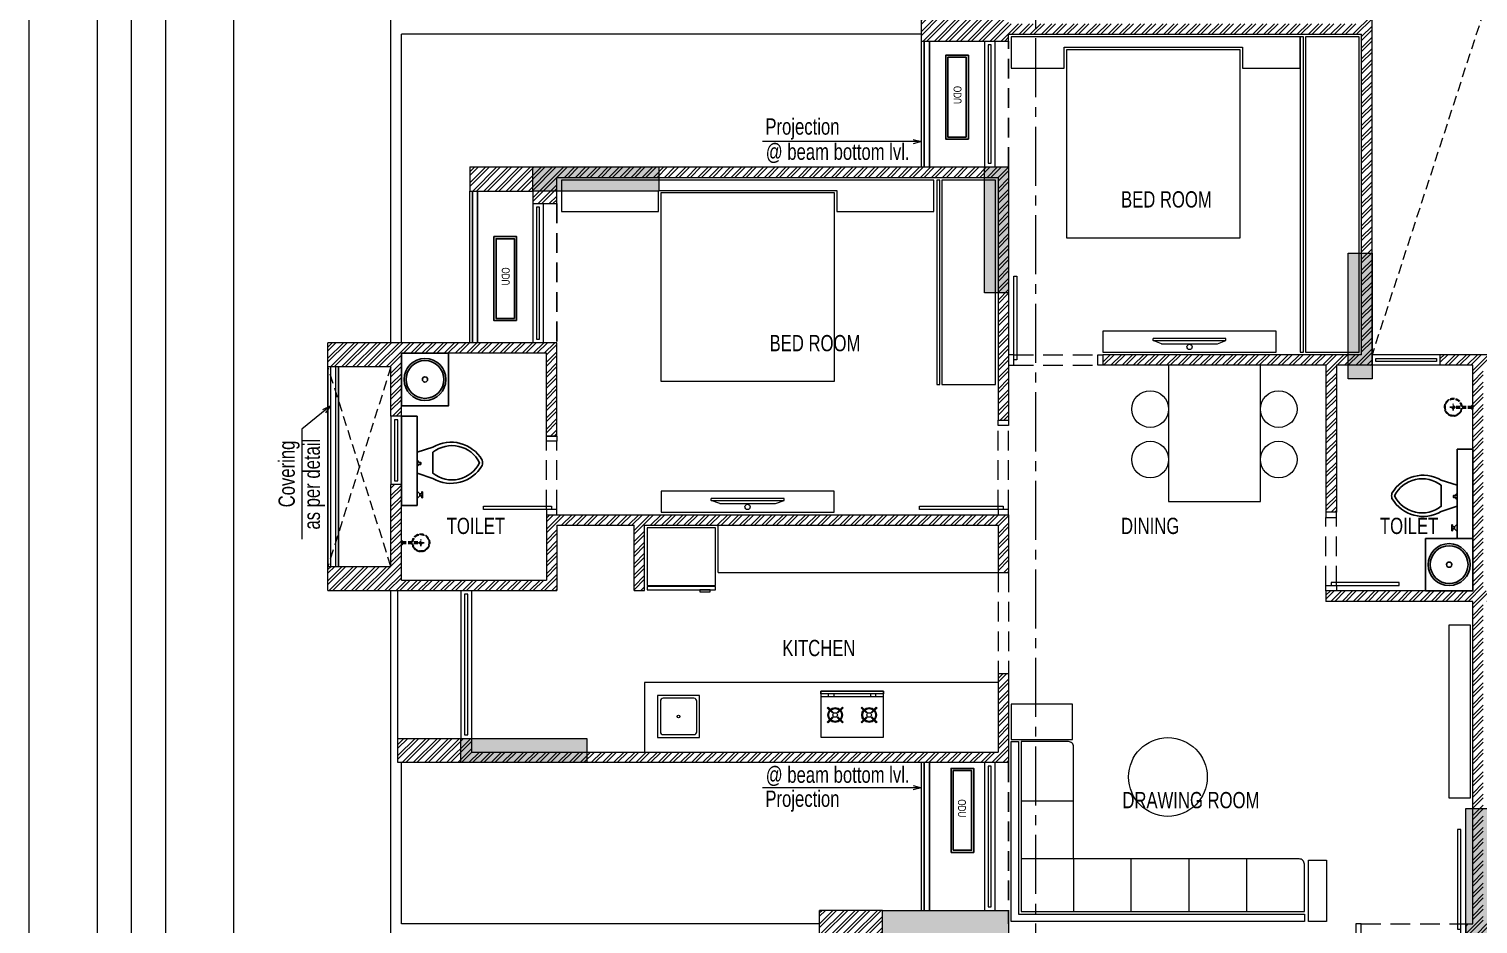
# Model space of a CAD drawing. Header units: inches. Extents: x 822859 to 1009930, y 496782 to 576896.
# Drawn here: x 859836 to 873649, y 525241 to 533772 of the extents above; entities that cross this region are included whole.
import ezdxf
from ezdxf.enums import TextEntityAlignment as Align

# ---------------------------------------------------------------- set-up
doc = ezdxf.new("R2010")
doc.units = ezdxf.units.IN
doc.header["$LTSCALE"] = 750
doc.header["$MEASUREMENT"] = 0
for name, pattern in [('CENTER', [2, 1.25, -0.25, 0.25, -0.25]), ('CENTER2', [1.125, 0.75, -0.125, 0.125, -0.125]), ('HIDDEN', [0.375, 0.25, -0.125]), ('HIDDEN2', [0.1875, 0.125, -0.0625])]:
    doc.linetypes.add(name, pattern=pattern)
for name, color, linetype, lineweight in [('COLUMN', 5, 'Continuous', 13), ('DOOR-MSA', 8, 'Continuous', 13), ('DOTTED LINE-MSA', 8, 'HIDDEN2', 13), ('ELE-01-MSA', 8, 'Continuous', 18), ('ELE-03-MSA', 145, 'Continuous', 18), ('ELE-04-MSA', 139, 'Continuous', 15), ('FURNITURE-MSA', 251, 'Continuous', 5), ('SECTION LINE', 14, 'CENTER', 9), ('TEXT DETAIL-MSA', 8, 'Continuous', 13), ('TEXT ROOM NAME-MSA', 8, 'Continuous', 13), ('WALL HATCH-MSA', 251, 'Continuous', 9), ('WALL-MSA', 11, 'Continuous', 18), ('WINDOW-MSA', 8, 'Continuous', 13)]:
    doc.layers.add(name, color=color, linetype=linetype, lineweight=lineweight)
for name, color, linetype in [('ELE-02-MSA', 8, 'Continuous'), ('P.FIXTURE', 8, 'Continuous'), ('R.C.C HATCH-MSA', 250, 'Continuous')]:
    doc.layers.add(name, color=color, linetype=linetype)
doc.styles.add('125', font='swisscl.ttf', dxfattribs={"height": 125})
doc.styles.add('ARIAL', font='ARIALN.TTF', dxfattribs={"height": 360})
doc.styles.add('Arial Narrow', font='swisscl.ttf', dxfattribs={"height": 150})
doc.styles.add('MtXpl_Swis721_LtCn_B', font='swisscl.ttf')
doc.dimstyles.new('100 K.T', dxfattribs={"dimtxt": 360, "dimasz": 80, "dimexe": 0.18, "dimexo": 0.0625, "dimgap": 1, "dimtad": 1, "dimdec": 0, "dimzin": 0, "dimdsep": 46, "dimtxsty": 'ARIAL', "dimblk": 'DOT', "dimcen": 0.09, "dimse1": 1, "dimse2": 1, "dimclrd": 50, "dimclrt": 256, "dimadec": 0, "dimazin": 0, "dimtfac": 1, "dimtdec": 0, "dimtofl": 0, "dimtmove": 1, "dimatfit": 0, "dimfxl": 1, "dimtolj": 1, "dimtzin": 0, "dimlwd": -1, "dimarcsym": 0})
pattern_1 = [(45, (36976.4, 0), (-53.0330086, 53.0330086), []), (45, (37011.755, 0), (-53.0330086, 53.0330086), [])]

# ---------------------------------------------------------------- blocks, each defined once
blk = doc.blocks.new('A$Ca69f7aba')
at = {"layer": 'WINDOW-MSA', "ltscale": 5000}
for points in [[(-750, 0), (-700, 0), (-700, -100), (-750, -100)], [(0, 0), (-50, 0), (-50, -100), (0, -100)], [(-50, -50), (-50, -700), (-80, -700), (-80, -50)]]:
    blk.add_lwpolyline(points, close=True, dxfattribs=at)
at = {"layer": 'WINDOW-MSA', "linetype": 'HIDDEN'}
blk.add_lwpolyline([(-50, 0), (-700, 0)], dxfattribs=at)
at = {"layer": 'WINDOW-MSA', "linetype": 'HIDDEN', "elevation": 0}
blk.add_lwpolyline([(-50, -100), (-700, -100)], dxfattribs=at)
blk = doc.blocks.new('A$C16cd5f5f')
at = {"layer": 'WINDOW-MSA', "ltscale": 5000}
for points in [[(50, 50), (50, 850), (80, 850), (80, 50)], [(0, 0), (50, 0), (50, 100), (0, 100)], [(900, 0), (850, 0), (850, 100), (900, 100)]]:
    blk.add_lwpolyline(points, close=True, dxfattribs=at)
at = {"layer": 'WINDOW-MSA', "linetype": 'HIDDEN', "elevation": 0}
blk.add_lwpolyline([(50, 100), (850, 100)], dxfattribs=at)
at = {"layer": 'WINDOW-MSA', "linetype": 'HIDDEN'}
blk.add_lwpolyline([(50, 0), (850, 0)], dxfattribs=at)
blk = doc.blocks.new('A$C0454f6c0')
at = {"layer": 'WINDOW-MSA', "ltscale": 5000}
for points in [[(0, 1050), (0, 1000), (-100, 1000), (-100, 1050)], [(0, 0), (0, 50), (-100, 50), (-100, 0)]]:
    blk.add_lwpolyline(points, close=True, dxfattribs=at)
at = {"layer": 'WINDOW-MSA', "linetype": 'HIDDEN'}
for points in [[(-100, 1000), (-100, 50)], [(0, 50), (0, 1000)]]:
    blk.add_lwpolyline(points, dxfattribs=at)
at = {"layer": 'WINDOW-MSA', "ltscale": 5000, "elevation": 0}
blk.add_lwpolyline([(-50, 50), (-1000, 50), (-1000, 80), (-50, 80)], close=True, dxfattribs=at)
blk = doc.blocks.new('A$Cbea8c011')
at = {"layer": 'ELE-02-MSA', "elevation": 0}
for points in [[(400, -108), (-400, -108), (-400, 108), (400, 108)], [(380, -88), (-380, -88), (-380, 88), (380, 88)]]:
    blk.add_lwpolyline(points, close=True, dxfattribs=at)
at = {"layer": 'TEXT DETAIL-MSA', "style": 'Arial Narrow'}
blk.add_text('ODU', height=75, dxfattribs=at).set_placement((-106, -42, 0))
blk = doc.blocks.new('t4tgg34')
for points in [[(375405, -62759), (375391, -62745), (375391, -62738), (375371, -62738), (375371, -62720), (375391, -62720), (375391, -62713), (375405, -62699), (375405, -62635), (375255, -62585, 0.412342), (374785, -62709, 0.132891), (374785, -62761, 0.412336), (375255, -62885), (375405, -62835)], [(375255, -62835, -0.475238), (374809, -62735, -0.475243), (375255, -62635)]]:
    blk.add_lwpolyline(points, format="xyb", close=True)
blk.add_lwpolyline([(375255, -62835), (375255, -62635, 0.475243), (374809, -62735, 0.475238), (375255, -62835, 0.489246)], format="xyb")
blk.add_lwpolyline([(375405, -62635), (375405, -62699), (375391, -62713), (375391, -62720), (375371, -62720), (375371, -62738), (375391, -62738), (375391, -62745), (375405, -62759), (375405, -62699), (375405, -62835)])
blk = doc.blocks.new('9')
at = {"linetype": 'Continuous'}
for p, q in [((709870, -390415), (709870, -390434)), ((709876, -390434), (709870, -390434)), ((709876, -390415), (709876, -390434))]:
    blk.add_line(p, q, dxfattribs=at)
for points in [[(709876, -390396), (709876, -390377), (709870, -390377), (709870, -390396)], [(709895, -390396), (709920, -390370), (709920, -390440), (709895, -390415)]]:
    blk.add_lwpolyline(points, dxfattribs=at)
blk.add_lwpolyline([(709895, -390415), (709870, -390415), (709870, -390396), (709895, -390396)], close=True, dxfattribs=at)
blk = doc.blocks.new('SHOWE')
at = {"linetype": 'HIDDEN', "ltscale": 0.2}
for p, q in [((3964261, -1171718), (3964261, -1171675)), ((3964261, -1171675), (3964263, -1171675)), ((3964261, -1171718), (3964263, -1171718)), ((3964264, -1171676), (3964264, -1171716)), ((3964269, -1171681), (3964269, -1171696)), ((3964269, -1171689), (3964438, -1171689)), ((3964269, -1171712), (3964269, -1171696)), ((3964269, -1171704), (3964438, -1171704)), ((3964479, -1171696), (3964416, -1171696)), ((3964447, -1171665), (3964447, -1171728))]:
    blk.add_line(p, q, dxfattribs=at)
for radius in [12.5, 10.6]:
    blk.add_circle((3964447, -1171696), radius, dxfattribs=at)
for centre, radius, start, end in [((3964447, -1171696), 84.1, 185.2383, 174.7617), ((3964447, -1171696), 81.4, 185.4105, 174.5895), ((3964447, -1171696), 78, 185.6496, 174.3504), ((3964262, -1171676), 1.76, 358.0282, 62.0821), ((3964262, -1171716), 1.76, 297.9179, 1.9718), ((3964260, -1171685), 10.1, 28.3436, 64.2104), ((3964260, -1171707), 10.1, 295.7896, 331.6564)]:
    blk.add_arc(centre, radius, start, end, dxfattribs=at)
blk = doc.blocks.new('BLOCK-G & H TYPICAL COLOUMN')
at = {"layer": 'R.C.C HATCH-MSA'}
h = blk.add_hatch(color=256, dxfattribs=at)
h.dxf.hatch_style = 1
h.paths.add_polyline_path([(172697.62, -104207.75), (172688.57, -104207.75), (172688.57, -104255), (172697.62, -104255)])
h.paths.add_polyline_path([(172327.12, -104207.75), (172336.18, -104207.75), (172336.18, -104255), (172327.12, -104255)])
h.paths.add_polyline_path([(172819.88, -104207.75), (172819.88, -104216.81), (172867.12, -104216.81), (172867.12, -104207.75)])
h.paths.add_polyline_path([(172204.87, -104207.75), (172204.87, -104216.81), (172157.62, -104216.81), (172157.62, -104207.75)])
h.paths.add_polyline_path([(172561.18, -104240.06), (172552.12, -104240.06), (172552.12, -104287.31), (172561.18, -104287.31)])
h.paths.add_polyline_path([(172463.57, -104240.06), (172472.62, -104240.06), (172472.62, -104287.31), (172463.57, -104287.31)])
h.paths.add_polyline_path([(172177.87, -104422.2), (172177.87, -104431.25), (172130.62, -104431.25), (172130.62, -104422.2)])
h.paths.add_polyline_path([(172894.12, -104422.2), (172894.12, -104431.25), (172846.88, -104431.25), (172846.88, -104422.2)])
h.paths.add_polyline_path([(172336.12, -104486.75), (172336.12, -104495.81), (172288.87, -104495.81), (172288.87, -104486.75)])
h.paths.add_polyline_path([(172202.62, -104543.75), (172202.62, -104552.81), (172155.37, -104552.81), (172155.37, -104543.75)])
h.paths.add_polyline_path([(172822.13, -104543.75), (172822.13, -104552.81), (172869.37, -104552.81), (172869.37, -104543.75)])
h.paths.add_polyline_path([(172516.9, -104495.81), (172507.85, -104495.81), (172507.85, -104448.56), (172516.9, -104448.56)])
h.paths.add_polyline_path([(172697.62, -104104.25), (172688.57, -104104.25), (172688.57, -104057.01), (172697.62, -104057.01)])
h.paths.add_polyline_path([(172327.12, -104104.25), (172336.18, -104104.25), (172336.18, -104057.01), (172327.12, -104057.01)])
h.paths.add_polyline_path([(172819.88, -104104.25), (172819.88, -104095.2), (172867.12, -104095.2), (172867.12, -104104.25)])
h.paths.add_polyline_path([(172204.87, -104104.25), (172204.87, -104095.2), (172157.62, -104095.2), (172157.62, -104104.25)])
h.paths.add_polyline_path([(172561.18, -104071.94), (172552.12, -104071.94), (172552.12, -104024.7), (172561.18, -104024.7)])
h.paths.add_polyline_path([(172463.57, -104071.94), (172472.62, -104071.94), (172472.62, -104024.7), (172463.57, -104024.7)])
h.paths.add_polyline_path([(172177.87, -103889.81), (172177.87, -103880.75), (172130.62, -103880.75), (172130.62, -103889.81)])
h.paths.add_polyline_path([(172894.12, -103889.81), (172894.12, -103880.75), (172846.88, -103880.75), (172846.88, -103889.81)])
h.paths.add_polyline_path([(172336.12, -103825.25), (172336.12, -103816.2), (172288.87, -103816.2), (172288.87, -103825.25)])
h.paths.add_polyline_path([(172202.62, -103768.25), (172202.62, -103759.2), (172155.37, -103759.2), (172155.37, -103768.25)])
h.paths.add_polyline_path([(172822.13, -103768.25), (172822.13, -103759.2), (172869.37, -103759.2), (172869.37, -103768.25)])
h.paths.add_polyline_path([(172516.9, -103816.2), (172507.85, -103816.2), (172507.85, -103863.44), (172516.9, -103863.44)])
h.paths.add_polyline_path([(172548.37, -103699.31), (172548.37, -103690.25), (172595.62, -103690.25), (172595.62, -103699.31)])
h.paths.add_polyline_path([(172476.37, -103699.31), (172476.37, -103690.25), (172429.13, -103690.25), (172429.13, -103699.31)])
h.paths.add_polyline_path([(172726.82, -103612.31), (172726.82, -103603.25), (172774.06, -103603.25), (172774.06, -103612.31)])
h.paths.add_polyline_path([(172297.93, -103612.31), (172297.93, -103603.25), (172250.69, -103603.25), (172250.69, -103612.31)])
h.paths.add_polyline_path([(172920.37, -103523.81), (172920.37, -103514.75), (172857.56, -103514.75), (172857.56, -103523.81)])
h.paths.add_polyline_path([(172104.37, -103523.81), (172104.37, -103514.75), (172167.19, -103514.75), (172167.19, -103523.81)])
h.paths.add_polyline_path([(172476.37, -103492.94), (172467.32, -103492.94), (172467.32, -103445.7), (172476.37, -103445.7)])
h.paths.add_polyline_path([(172548.37, -103492.94), (172557.43, -103492.94), (172557.43, -103445.7), (172548.37, -103445.7)])
h.paths.add_polyline_path([(172663.43, -103454.75), (172759.5, -103454.75), (172759.5, -103349.7), (172663.43, -103349.7), (172663.43, -103358.75), (172750.44, -103358.75), (172750.44, -103445.7), (172663.43, -103445.7)])
h.paths.add_polyline_path([(172361.32, -103454.75), (172265.25, -103454.75), (172265.25, -103349.7), (172361.32, -103349.7), (172361.32, -103358.75), (172274.31, -103358.75), (172274.31, -103445.7), (172361.32, -103445.7)])
h.paths.add_polyline_path([(172428.37, -103358.75), (172419.32, -103358.75), (172419.32, -103311.51), (172428.37, -103311.51)])
h.paths.add_polyline_path([(172428.37, -103132.74), (172419.32, -103132.74), (172419.32, -103179.99), (172428.37, -103179.99)])
h.paths.add_polyline_path([(172151.62, -103286.75), (172151.62, -103277.7), (172104.37, -103277.7), (172104.37, -103286.75)])
h.paths.add_polyline_path([(172245.43, -103162.74), (172245.43, -103153.68), (172198.19, -103153.68), (172198.19, -103162.74)])
h.paths.add_polyline_path([(172428.37, -103021.25), (172419.32, -103021.25), (172419.32, -103068.5), (172428.37, -103068.5)])
h.paths.add_polyline_path([(172245.43, -102997.25), (172236.37, -102997.25), (172236.37, -103044.5), (172245.43, -103044.5)])
h.paths.add_polyline_path([(172104.37, -102997.25), (172104.37, -103006.31), (172151.62, -103006.31), (172151.62, -102997.25)])
h.paths.add_polyline_path([(172596.37, -103358.75), (172605.43, -103358.75), (172605.43, -103311.51), (172596.37, -103311.51)])
h.paths.add_polyline_path([(172596.37, -103132.74), (172605.43, -103132.74), (172605.43, -103179.99), (172596.37, -103179.99)])
h.paths.add_polyline_path([(172873.13, -103286.75), (172873.13, -103277.7), (172920.37, -103277.7), (172920.37, -103286.75)])
h.paths.add_polyline_path([(172779.32, -103162.74), (172779.32, -103153.68), (172826.56, -103153.68), (172826.56, -103162.74)])
h.paths.add_polyline_path([(172596.37, -103021.25), (172605.43, -103021.25), (172605.43, -103068.5), (172596.37, -103068.5)])
h.paths.add_polyline_path([(172779.32, -102997.25), (172788.37, -102997.25), (172788.37, -103044.5), (172779.32, -103044.5)])
h.paths.add_polyline_path([(172920.37, -102997.25), (172920.37, -103006.31), (172873.13, -103006.31), (172873.13, -102997.25)])
h.paths.add_polyline_path([(172548.37, -104612.7), (172548.37, -104621.75), (172595.62, -104621.75), (172595.62, -104612.7)])
h.paths.add_polyline_path([(172476.37, -104612.7), (172476.37, -104621.75), (172429.13, -104621.75), (172429.13, -104612.7)])
h.paths.add_polyline_path([(172297.93, -104699.7), (172297.93, -104708.75), (172250.69, -104708.75), (172250.69, -104699.7)])
h.paths.add_polyline_path([(172104.37, -104788.2), (172104.37, -104797.25), (172167.19, -104797.25), (172167.19, -104788.2)])
h.paths.add_polyline_path([(172726.82, -104699.7), (172726.82, -104708.75), (172774.06, -104708.75), (172774.06, -104699.7)])
h.paths.add_polyline_path([(172920.37, -104788.2), (172920.37, -104797.25), (172857.56, -104797.25), (172857.56, -104788.2)])
h.paths.add_polyline_path([(172476.37, -104819.06), (172467.32, -104819.06), (172467.32, -104866.31), (172476.37, -104866.31)])
h.paths.add_polyline_path([(172548.37, -104819.06), (172557.43, -104819.06), (172557.43, -104866.31), (172548.37, -104866.31)])
h.paths.add_polyline_path([(172663.43, -104857.25), (172759.5, -104857.25), (172759.5, -104962.31), (172663.43, -104962.31), (172663.43, -104953.25), (172750.44, -104953.25), (172750.44, -104866.31), (172663.43, -104866.31)])
h.paths.add_polyline_path([(172361.32, -104857.25), (172265.25, -104857.25), (172265.25, -104962.31), (172361.32, -104962.31), (172361.32, -104953.25), (172274.31, -104953.25), (172274.31, -104866.31), (172361.32, -104866.31)])
h.paths.add_polyline_path([(172428.37, -104953.25), (172419.32, -104953.25), (172419.32, -105000.5), (172428.37, -105000.5)])
h.paths.add_polyline_path([(172428.37, -105178.31), (172419.32, -105178.31), (172419.32, -105131.06), (172428.37, -105131.06)])
h.paths.add_polyline_path([(172151.62, -105025.25), (172151.62, -105034.31), (172104.37, -105034.31), (172104.37, -105025.25)])
h.paths.add_polyline_path([(172245.43, -105072.5), (172236.37, -105072.5), (172236.37, -105025.25), (172245.43, -105025.25)])
h.paths.add_polyline_path([(172428.37, -105290.75), (172419.32, -105290.75), (172419.32, -105243.51), (172428.37, -105243.51)])
h.paths.add_polyline_path([(172245.43, -105314.75), (172236.37, -105314.75), (172236.37, -105267.51), (172245.43, -105267.51)])
h.paths.add_polyline_path([(172104.37, -105277.35), (172113.43, -105277.35), (172113.43, -105314.75), (172104.37, -105314.75)])
h.paths.add_polyline_path([(172596.37, -104953.25), (172605.43, -104953.25), (172605.43, -105000.5), (172596.37, -105000.5)])
h.paths.add_polyline_path([(172596.37, -105178.31), (172605.43, -105178.31), (172605.43, -105131.06), (172596.37, -105131.06)])
h.paths.add_polyline_path([(172873.13, -105025.25), (172873.13, -105034.31), (172920.37, -105034.31), (172920.37, -105025.25)])
h.paths.add_polyline_path([(172788.37, -105025.25), (172779.32, -105025.25), (172779.32, -105072.5), (172788.37, -105072.5)])
h.paths.add_polyline_path([(172596.37, -105290.75), (172605.43, -105290.75), (172605.43, -105243.51), (172596.37, -105243.51)])
h.paths.add_polyline_path([(172779.32, -105314.75), (172788.37, -105314.75), (172788.37, -105267.51), (172779.32, -105267.51)])
h.paths.add_polyline_path([(172911.32, -105314.75), (172920.37, -105314.75), (172920.37, -105277.35), (172911.32, -105277.35)])
h.paths.add_polyline_path([(172688.63, -104486.75), (172688.63, -104495.81), (172735.87, -104495.81), (172735.87, -104486.75)])
h.paths.add_polyline_path([(172688.63, -103825.25), (172688.63, -103816.2), (172735.87, -103816.2), (172735.87, -103825.25)])
at = {"layer": 'COLUMN'}
for points in [[(172204.87, -104207.75), (172204.87, -104216.81), (172157.62, -104216.81), (172157.62, -104207.75)], [(172327.12, -104207.75), (172336.18, -104207.75), (172336.18, -104255), (172327.12, -104255)], [(172463.57, -104240.06), (172472.62, -104240.06), (172472.62, -104287.31), (172463.57, -104287.31)], [(172177.87, -104422.2), (172177.87, -104431.25), (172130.62, -104431.25), (172130.62, -104422.2)], [(172516.9, -104495.81), (172507.85, -104495.81), (172507.85, -104448.56), (172516.9, -104448.56)], [(172336.12, -104486.75), (172336.12, -104495.81), (172288.87, -104495.81), (172288.87, -104486.75)]]:
    blk.add_lwpolyline(points, close=True, dxfattribs=at)
blk = doc.blocks.new('_Dot')
at = {"linetype": 'ByBlock', "lineweight": -2}
blk.add_line((-0.5, 0), (-1, 0), dxfattribs=at)
at = {"linetype": 'ByBlock', "const_width": 0.5}
blk.add_lwpolyline([(-0.25, 0, 1), (0.25, 0, 1)], format="xyb", close=True, dxfattribs=at)
blk = doc.blocks.new('G$CA9DB4A96')
at = {"layer": 'FURNITURE-MSA'}
for points in [[(550, 0), (550, 650), (0, 650), (0, 0)], [(560, 0), (590, 0), (590, 650), (560, 650)], [(590, 500), (610, 500), (610, 600), (590, 600)]]:
    blk.add_lwpolyline(points, close=True, dxfattribs=at)
blk = doc.blocks.new('STUV')
at = {"layer": 'FURNITURE-MSA'}
for p, q in [((169, 0, 0), (169, -600, 0)), ((-81, -70), (-75, -63)), ((-31, -120), (-81, -70)), ((-75, -63), (-25, -113)), ((-25, -113), (-31, -120)), ((12, -113), (62, -63)), ((18, -120), (12, -113)), ((68, -70), (18, -120)), ((62, -63), (68, -70)), ((169, -76, 0), (194, -76, 0)), ((194, -126, 0), (169, -126, 0)), ((-81, -207), (-31, -157)), ((-75, -213), (-81, -207)), ((-25, -163), (-75, -213)), ((-31, -157), (-25, -163)), ((12, -163), (18, -157)), ((62, -213), (12, -163)), ((18, -157), (68, -207)), ((68, -207), (62, -213)), ((-81, -393), (-75, -387)), ((-31, -443), (-81, -393)), ((-75, -387), (-25, -437)), ((12, -437), (62, -387)), ((68, -393), (18, -443)), ((62, -387), (68, -393)), ((-81, -530), (-31, -480)), ((-75, -537), (-81, -530)), ((-25, -487), (-75, -537)), ((-25, -437), (-31, -443)), ((-31, -480), (-25, -487)), ((18, -443), (12, -437)), ((12, -487), (18, -480)), ((62, -537), (12, -487)), ((18, -480), (68, -530)), ((68, -530), (62, -537)), ((194, -474, 0), (169, -474, 0)), ((194, -524, 0), (169, -524, 0))]:
    blk.add_line(p, q, dxfattribs=at)
for points in [[(-219, -600), (219, -600), (219, 0), (-219, 0)], [(219, -600), (194, -600), (194, 0), (219, 0)]]:
    blk.add_lwpolyline(points, close=True, dxfattribs=at)
for centre, radius in [((-7, -138), 70.6), ((-7, -138), 61.8), ((-7, -138), 22.1), ((-7, -462), 70.6), ((-7, -462), 61.8), ((-7, -462), 22.1)]:
    blk.add_circle(centre, radius, dxfattribs=at)
blk = doc.blocks.new('G$C1887B0AA')
at = {"layer": 'FURNITURE-MSA'}
blk.add_lwpolyline([(0, 0), (300, 0), (300, 300), (0, 300)], close=True, dxfattribs=at)
blk.add_lwpolyline([(40, 20), (260, 20, 0.414214), (280, 40), (280, 260, 0.414214), (260, 280), (40, 280, 0.414214), (20, 260), (20, 40, 0.414214)], format="xyb", close=True, dxfattribs=at)
blk.add_circle((150, 150), 10, dxfattribs=at)
blk = doc.blocks.new('G$C7997B730')
at = {"layer": 'FURNITURE-MSA'}
for p, q in [((36, 1325, 0), (0, 1325, 0)), ((0, 1325, 0), (0, 0, 0)), ((36, 1325, 0), (0, 1325, 0)), ((93, 1169, 0), (36, 1325, 0)), ((36, 0, 0), (36, 1325, 0)), ((93, 1169, 0), (36, 1325, 0)), ((93, 156, 0), (93, 1169, 0)), ((36, 0, 0), (0, 0, 0)), ((93, 156, 0), (36, 0, 0))]:
    blk.add_line(p, q, dxfattribs=at)
blk = doc.blocks.new('A$Caebde61c')
at = {"layer": 'FURNITURE-MSA'}
for p, q in [((3119, -34612), (3119, -34162)), ((3119, -34612), (5788, -34612)), ((5788, -35660), (2419, -35660)), ((6508, -36792, 0), (6008, -36792, 0)), ((6508, -37343, 0), (6008, -37343, 0)), ((6508, -37343, 0), (6508, -37843, 0)), ((7058, -37843), (7058, -37343)), ((7608, -37843), (7608, -37343)), ((8158, -37843), (8158, -37343))]:
    blk.add_line(p, q, dxfattribs=at)
for points in [[(6419, -29607), (8119, -29607), (8119, -29807), (8669, -29807), (8669, -29507), (5913, -29507), (5913, -29807), (6419, -29807)], [(8699, -32512), (8699, -29507), (8669, -29507), (8669, -32512)], [(9229, -32512), (9229, -29507), (8719, -29507), (8719, -32512)], [(8094, -29627), (8094, -31427), (6444, -31427), (6444, -29627)], [(2550, -30972), (4250, -30972), (4250, -31172), (5175, -31172), (5175, -30872), (1626, -30872), (1626, -31172), (2550, -31172)], [(5233, -32822), (5233, -30872), (5203, -30872), (5203, -32822)], [(5763, -32822), (5763, -30872), (5253, -30872), (5253, -32822)], [(4225, -30992), (4225, -32792), (2575, -32792), (2575, -30992)], [(6788, -32312), (6788, -32512), (8438, -32512), (8438, -32312)], [(8288, -33937), (8288, -32637), (7413, -32637), (7413, -33937)], [(2575, -33837), (2575, -34037), (4225, -34037), (4225, -33837)], [(10088, -35113), (10288, -35113), (10288, -36763), (10088, -36763)], [(6498, -36205), (6498, -35868), (5913, -35868), (5913, -36205)], [(5913, -36225), (5983, -36225), (5983, -37868), (8708, -37868), (8708, -37938), (5913, -37938)], [(8748, -37354), (8918, -37354), (8918, -37939), (8748, -37939)]]:
    blk.add_lwpolyline(points, close=True, dxfattribs=at)
blk.add_lwpolyline([(2419, -35660), (2419, -36324)], dxfattribs=at)
blk.add_lwpolyline([(6008, -37843), (8708, -37843), (8708, -37393, 0.414214), (8658, -37343), (6508, -37343), (6508, -36275, 0.414214), (6458, -36225), (6008, -36225), (6008, -37843)], format="xyb", dxfattribs=at)
for centre, radius in [((7613, -32463, 0), 25), ((7238, -33055), 175), ((8463, -33055), 175), ((7238, -33537), 175), ((8463, -33537), 175), ((3400, -33988, 0), 25), ((7407, -36562, 0), 375)]:
    blk.add_circle(centre, radius, dxfattribs=at)
at = {"layer": 'FURNITURE-MSA', "xscale": 0.524880000000001, "yscale": 0.524880000000001, "zscale": 0.524880000000001, "rotation": 270.0000000000001}
for p in [(7265, -32383, 0), (3053, -33907, 0)]:
    blk.add_blockref('G$C7997B730', p, dxfattribs=at)
at = {"layer": 'FURNITURE-MSA'}
for name, p, rotation in [('G$CA9DB4A96', (2444, -34187), 270.0000000000001), ('STUV', (4097, -35964, 0), 90.00000000000001)]:
    blk.add_blockref(name, p, dxfattribs=dict(at, rotation=rotation))
at = {"layer": 'FURNITURE-MSA', "xscale": 1.333333333333333, "yscale": 1.333333333333333, "zscale": 1.333333333333333}
blk.add_blockref('G$C1887B0AA', (2542, -36185), dxfattribs=at)
blk = doc.blocks.new('A$C37e82350')
at = {"layer": 'SECTION LINE', "linetype": 'CENTER2'}
blk.add_lwpolyline([(-2542, -2027), (-2542, -2083), (61391, -2083), (61391, -2039)], dxfattribs=at)

msp = doc.modelspace()

# ---------------------------------------------------------------- hatches: boundary and pattern name
at = {"layer": 'WALL HATCH-MSA'}
h = msp.add_hatch(dxfattribs=at)
h.set_pattern_fill('ANSI32', color=256, scale=200)
h.set_pattern_definition(pattern_1)
h.paths.add_polyline_path([(868344, 533887), (868344, 533657), (869174, 533657), (869174, 533722), (872539, 533722), (872539, 530667), (870074, 530667), (870074, 530567), (872199, 530567), (872199, 529166), (872299, 529166), (872299, 530567), (872639, 530567), (872639, 536977), (872299, 536977), (872299, 538378), (872199, 538378), (872199, 536977), (870074, 536977), (870074, 536877), (872539, 536877), (872539, 533822), (869174, 533822), (869174, 533887)])
h = msp.add_hatch(dxfattribs=at)
h.set_pattern_fill('ANSI32', color=256, scale=200)
h.set_pattern_definition(pattern_1)
h.paths.add_polyline_path([(864038, 532457), (864038, 532227), (864638, 532227), (864638, 532107), (864868, 532107), (864868, 532357), (869074, 532357), (869074, 530042), (869174, 530042), (869174, 532457)])
h = msp.add_hatch(dxfattribs=at)
h.set_pattern_fill('ANSI32', color=256, scale=200)
h.set_pattern_definition(pattern_1)
h.paths.add_polyline_path([(863286, 530551), (863286, 530081), (863386, 530081), (863386, 530681), (864768, 530681), (864768, 529892), (864868, 529892), (864868, 530781), (862686, 530781), (862686, 530551)])
h = msp.add_hatch(dxfattribs=at)
h.set_pattern_fill('ANSI32', color=256, scale=200)
h.set_pattern_definition(pattern_1)
h.paths.add_polyline_path([(873699, 530567), (874009, 530567), (874009, 530667), (873289, 530667), (873289, 530567), (873599, 530567), (873599, 528416), (872199, 528416), (872199, 528316), (873599, 528316), (873599, 525241), (873534, 525241), (873534, 525141), (873764, 525141), (873764, 525241), (873699, 525241), (873699, 528316), (875099, 528316), (875099, 528416), (873699, 528416)])
h = msp.add_hatch(dxfattribs=at)
h.set_pattern_fill('ANSI32', color=256, scale=200)
h.set_pattern_definition(pattern_1)
h.paths.add_polyline_path([(864868, 528419), (864868, 529042), (865605, 529042), (865605, 528419), (865705, 528419), (865705, 529042), (869074, 529042), (869074, 528592), (869174, 528592), (869174, 529142), (864768, 529142), (864768, 528519), (863386, 528519), (863386, 529431), (863286, 529431), (863286, 528649), (862686, 528649), (862686, 528419)])
h = msp.add_hatch(dxfattribs=at)
h.set_pattern_fill('ANSI32', color=256, scale=200)
h.set_pattern_definition(pattern_1)
h.paths.add_polyline_path([(869174, 526780), (869174, 527630), (869074, 527630), (869074, 526880), (864053, 526880), (864053, 527010), (863353, 527010), (863353, 526780)])
h = msp.add_hatch(dxfattribs=at)
h.set_pattern_fill('ANSI32', color=256, scale=200)
h.set_pattern_definition(pattern_1)
h.paths.add_polyline_path([(867972, 525141), (867972, 525371), (867372, 525371), (867372, 525141)])

# ---------------------------------------------------------------- linework, layer by layer
at = {"layer": 'Defpoints', "color": 1, "lineweight": 0}
for points in [[(887462, 566054), (859836, 566054), (859836, 501489), (887462, 501489)], [(886812, 565404), (860486, 565404), (860486, 502139), (886812, 502139)], [(886487, 565079), (860811, 565079), (860811, 502464), (886487, 502464)], [(886162, 564754), (861136, 564754), (861136, 502789), (886162, 502789)], [(885512, 564104), (861786, 564104), (861786, 503439), (885512, 503439)]]:
    msp.add_lwpolyline(points, close=True, dxfattribs=at)
at = {"layer": 'DOOR-MSA', "linetype": 'HIDDEN'}
for p, q in [((869074, 528592), (869074, 527630)), ((869174, 528592), (869174, 527630))]:
    msp.add_line(p, q, dxfattribs=at)
at = {"layer": 'DOTTED LINE-MSA'}
msp.add_line((874659, 536877), (872639, 530667), dxfattribs=at)
for points in [[(863286, 530551), (862686, 528649)], [(863286, 528649), (862686, 530551)]]:
    msp.add_lwpolyline(points, dxfattribs=at)
at = {"layer": 'ELE-01-MSA'}
for p, q in [((862711, 530551), (862711, 528649)), ((862761, 528649), (862761, 530551))]:
    msp.add_line(p, q, dxfattribs=at)
at = {"layer": 'ELE-02-MSA'}
for p, q in [((868369, 532457), (868369, 533657)), ((868419, 532457), (868419, 533657)), ((864063, 530781), (864063, 532227)), ((864113, 530781), (864113, 532227)), ((862686, 530551), (862686, 528649)), ((862786, 528649), (862786, 530551)), ((868369, 525371), (868369, 526780)), ((868419, 525371), (868419, 526780))]:
    msp.add_line(p, q, dxfattribs=at)
at = {"layer": 'ELE-02-MSA', "linetype": 'HIDDEN'}
for p, q in [((869174, 532457), (869174, 533657)), ((864868, 532107), (864868, 530781)), ((869174, 526780), (869174, 525241))]:
    msp.add_line(p, q, dxfattribs=at)
at = {"layer": 'ELE-03-MSA'}
for p, q in [((863286, 530781), (863286, 536763)), ((863386, 530781), (863386, 533722)), ((868344, 533722), (863386, 533722)), ((863286, 522094), (863286, 528419)), ((863386, 525241), (863386, 526780)), ((867372, 525241), (863386, 525241))]:
    msp.add_line(p, q, dxfattribs=at)
at = {"layer": 'ELE-04-MSA'}
for p, q in [((868344, 532457), (868344, 533657)), ((864038, 530781), (864038, 532227)), ((863353, 527010), (863353, 528419)), ((868344, 525371), (868344, 526780))]:
    msp.add_line(p, q, dxfattribs=at)
at = {"layer": 'P.FIXTURE'}
for points in [[(863386, 530681), (863836, 530681), (863836, 530181), (863386, 530181)], [(863536, 530081), (863536, 529231), (863386, 529231), (863386, 530081)], [(873449, 529766), (873449, 528916), (873599, 528916), (873599, 529766)], [(873149, 528916), (873599, 528916), (873599, 528416), (873149, 528416)]]:
    msp.add_lwpolyline(points, close=True, dxfattribs=at)
for centre, radius in [((863611, 530431), 200), ((863611, 530431), 180), ((863611, 530431), 25), ((873374, 528666), 200), ((873374, 528666), 180), ((873374, 528666), 25)]:
    msp.add_circle(centre, radius, dxfattribs=at)
at = {"layer": 'WALL-MSA'}
for p, q in [((872639, 530567), (872639, 536977)), ((868344, 533657), (868344, 533887)), ((868344, 533657), (869174, 533657)), ((869174, 533722), (872539, 533722)), ((869174, 533657), (869174, 533722)), ((872539, 530667), (872539, 533722)), ((864038, 532457), (869174, 532457)), ((864038, 532457), (864038, 532227)), ((869174, 532457), (869174, 530042)), ((864038, 532227), (864638, 532227)), ((864638, 532227), (864638, 532107)), ((864868, 532357), (869074, 532357)), ((864868, 532107), (864868, 532357)), ((869074, 532357), (869074, 530042)), ((864638, 532107), (864868, 532107)), ((862686, 530551), (862686, 530781)), ((864868, 530781), (862686, 530781)), ((864868, 529892), (864868, 530781)), ((863386, 530081), (863386, 530681)), ((864768, 530681), (863386, 530681)), ((864768, 529892), (864768, 530681, 0)), ((870074, 530667), (870074, 530567)), ((872539, 530667), (870074, 530667)), ((872199, 530567), (870074, 530567)), ((872199, 530567), (872199, 529166)), ((872639, 530567), (872299, 530567)), ((872299, 530567), (872299, 529166)), ((873289, 530567), (873289, 530667)), ((874009, 530667), (873289, 530667)), ((873599, 530567), (873289, 530567)), ((873599, 528416), (873599, 530567)), ((863286, 530551), (862686, 530551)), ((863286, 530081), (863286, 530551)), ((863386, 530081), (863286, 530081)), ((869074, 530042), (869174, 530042)), ((864868, 529892), (864768, 529892)), ((863286, 528649), (863286, 529431)), ((863386, 529431), (863286, 529431)), ((863386, 528519), (863386, 529431)), ((864768, 529142), (869174, 529142)), ((864768, 529142, 0), (864768, 528519)), ((869174, 529142), (869174, 528592)), ((872299, 529166), (872199, 529166)), ((864868, 529042), (865605, 529042)), ((864868, 529042), (864868, 528419)), ((865605, 528419), (865605, 529042)), ((865705, 529042), (869074, 529042)), ((865705, 528419), (865705, 529042)), ((869074, 529042), (869074, 528592)), ((862686, 528419), (862686, 528649)), ((862686, 528649), (863286, 528649)), ((863386, 528519), (864768, 528519)), ((869074, 528592), (869174, 528592)), ((862686, 528419), (864868, 528419)), ((865605, 528419), (865705, 528419)), ((873599, 528416), (872199, 528416)), ((872199, 528416), (872199, 528316)), ((873599, 528316), (872199, 528316)), ((873599, 525241), (873599, 528316)), ((869074, 527630), (869174, 527630)), ((869074, 527630), (869074, 526880)), ((869174, 527630), (869174, 526780)), ((863353, 526780), (863353, 527010)), ((869174, 526780), (863353, 526780)), ((867372, 525141), (867372, 525371)), ((867972, 525371), (867372, 525371)), ((867972, 525141), (867972, 525371)), ((873534, 525141), (873534, 525241)), ((873534, 525241), (873599, 525241))]:
    msp.add_line(p, q, dxfattribs=at)
msp.add_lwpolyline([(863353, 527010), (864053, 527010), (864053, 526880), (869074, 526880)], dxfattribs=at)
at = {"layer": 'WINDOW-MSA'}
for p, q in [((868944, 533657), (868944, 532457)), ((869044, 533657), (869044, 532457)), ((864638, 532107), (864638, 530781)), ((864738, 532107), (864738, 530781)), ((873289, 530667), (872639, 530667)), ((873289, 530567), (872639, 530567)), ((863286, 530081), (863286, 529431)), ((863386, 530081), (863386, 529431)), ((863953, 528419), (863953, 527010)), ((863953, 528419), (864053, 528419)), ((864053, 528419), (864053, 527010)), ((868944, 526780), (868944, 525371)), ((869044, 526780), (869044, 525371))]:
    msp.add_line(p, q, dxfattribs=at)
for points in [[(869009, 532492), (869009, 533622), (868979, 533622), (868979, 532492)], [(864703, 530816), (864703, 532072), (864673, 532072), (864673, 530816)], [(873254, 530632), (873254, 530602), (872674, 530602), (872674, 530632)], [(863351, 529466), (863351, 530046), (863321, 530046), (863321, 529466)], [(864018, 527045), (864018, 528384), (863988, 528384), (863988, 527045)], [(869009, 525406), (869009, 526745), (868979, 526745), (868979, 525406)]]:
    msp.add_lwpolyline(points, close=True, dxfattribs=at)

# ---------------------------------------------------------------- block references
at = {"color": 2, "rotation": 270}
msp.add_blockref('A$C37e82350', (871515, 563204), dxfattribs=at)
at = {"xscale": -1, "rotation": 90}
for p in [(868683, 533122, 0), (864376, 531393, 0)]:
    msp.add_blockref('A$Cbea8c011', p, dxfattribs=at)
at = {"rotation": 270}
msp.add_blockref('A$Cbea8c011', (868734, 526323, 0), dxfattribs=at)
at = {"layer": 'COLUMN', "xscale": 25.4, "yscale": 25.4, "zscale": 25.4}
msp.add_blockref('BLOCK-G & H TYPICAL COLOUMN', (-3508165, 3179334), dxfattribs=at)
at = {"layer": 'DOOR-MSA'}
msp.add_blockref('A$C16cd5f5f', (869174, 530567, 0), dxfattribs=at)
for name, p, rotation in [('A$C16cd5f5f', (869174, 529142, 0), 90.00000000000001), ('A$Ca69f7aba', (864868, 529142), 270.0000000000001)]:
    msp.add_blockref(name, p, dxfattribs=dict(at, rotation=rotation))
at = {"layer": 'DOOR-MSA', "xscale": -1, "rotation": 90}
msp.add_blockref('A$Ca69f7aba', (872199, 528416, 0), dxfattribs=at)
at = {"layer": 'DOOR-MSA', "extrusion": (-1.86541e-41, 1.29247e-26, -1), "zscale": -1.000000000000001, "rotation": 270}
msp.add_blockref('A$C0454f6c0', (-873534, 525141, 0), dxfattribs=at)
at = {"layer": 'FURNITURE-MSA'}
msp.add_blockref('A$Caebde61c', (863286, 563204), dxfattribs=at)
at = {"layer": 'P.FIXTURE', "lineweight": 30, "rotation": 180}
msp.add_blockref('SHOWE', (4837860, -641530), dxfattribs=at)
at = {"layer": 'P.FIXTURE', "rotation": 180}
msp.add_blockref('t4tgg34', (1238941, 466902), dxfattribs=at)
at = {"layer": 'P.FIXTURE', "xscale": -1, "rotation": 180}
msp.add_blockref('t4tgg34', (498044, 466587), dxfattribs=at)
at = {"layer": 'P.FIXTURE', "xscale": -1}
msp.add_blockref('9', (1573456, 919736), dxfattribs=at)
at = {"layer": 'P.FIXTURE'}
msp.add_blockref('9', (163529, 919421), dxfattribs=at)
at = {"layer": 'P.FIXTURE', "lineweight": 30, "xscale": -1, "rotation": 180}
msp.add_blockref('SHOWE', (-3100875, -642822), dxfattribs=at)

# ---------------------------------------------------------------- texts
at = {"layer": 'TEXT DETAIL-MSA', "style": '125'}
for s, p in [('Projection', (867209, 532842)), ('@ beam bottom lvl.', (867545, 532602)), ('@ beam bottom lvl.', (867545, 526664)), ('Projection', (867209, 526435))]:
    msp.add_text(s, height=155, dxfattribs=at).set_placement(p, align=Align.MIDDLE_CENTER)
for s, p in [('Covering', (862292, 529530)), ('as per detail', (862532, 529433))]:
    msp.add_text(s, height=155, rotation=90, dxfattribs=at).set_placement(p, align=Align.MIDDLE_CENTER)
at = {"layer": 'TEXT ROOM NAME-MSA', "lineweight": 0, "style": 'MtXpl_Swis721_LtCn_B'}
for s, p in [('BED ROOM', (870246, 532070)), ('BED ROOM', (866896, 530700, 0)), ('TOILET', (863818, 528958)), ('DINING', (870246, 528958)), ('TOILET', (872714, 528958)), ('KITCHEN', (867017, 527794, 0)), ('DRAWING ROOM', (870259, 526344))]:
    msp.add_text(s, height=155, dxfattribs=at).set_placement(p)

# ---------------------------------------------------------------- leaders
at = {"layer": 'TEXT DETAIL-MSA'}
for points in [[(868344, 532698), (867591, 532698), (866827, 532698)], [(862711, 530180), (862436, 529958), (862436, 528910)], [(868344, 526539), (867591, 526539), (866827, 526539)]]:
    msp.add_leader(points, dimstyle='100 K.T', override={"dimgap": 1, "dimtad": 0, "dimclrd": 256, "dimldrblk": 'Open30'}, dxfattribs=at)

doc.saveas('drawing.dxf')
